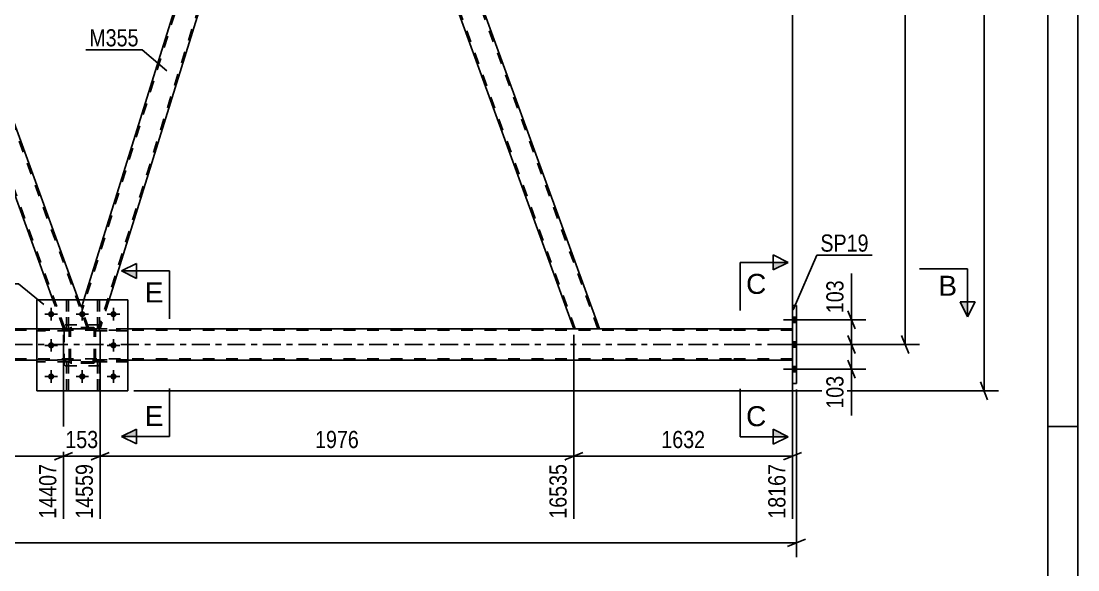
# Model space of a CAD drawing. Header units: millimetres. Extents: x 0 to 841, y 0 to 594.
# Drawn here: x 664.7 to 841, y 274 to 365.7 of the extents above; entities that cross this region are included whole.
import ezdxf

# ---------------------------------------------------------------- set-up
doc = ezdxf.new("R2010")
doc.units = ezdxf.units.MM
doc.linetypes.add('DXK_LINE_DOT2', pattern=[3.9198, 1.9599, -1.9599])
doc.linetypes.add('DXK_LINE_DOT3', pattern=[5.9187, 2.979, -0.9799, 0.9799, -0.9799])
doc.styles.add('Arial', font='ARIAL.TTF', dxfattribs={"height": 0.2})
doc.styles.add('Arial Narrow', font='ARIALN.TTF', dxfattribs={"height": 0.2})

# ---------------------------------------------------------------- blocks, each defined once
blk = doc.blocks.new('Unknown-318887959-1135')
at = {"color": 5, "linetype": 'Continuous'}
for p, q in [((841, 0), (841, 594)), ((836, 5), (836, 589)), ((841, 298), (836, 298))]:
    blk.add_line(p, q, dxfattribs=at)
blk = doc.blocks.new('Part-318887959-3950 - 3653')
at = {"color": 7, "linetype": 'DXK_LINE_DOT2'}
for p, q in [((682.51, 314.29), (677.11, 314.29)), ((677.11, 314.29), (677.11, 313.97)), ((677.11, 313.97), (682.51, 313.97)), ((677.71, 313.97), (677.71, 314.29)), ((682.51, 313.97), (682.51, 314.29))]:
    blk.add_line(p, q, dxfattribs=at)
blk = doc.blocks.new('Part-318887959-3908 - 3653')
at = {"color": 7, "linetype": 'DXK_LINE_DOT2'}
for p, q in [((672.71, 309.09), (667.31, 309.09)), ((667.31, 308.77), (667.31, 309.09)), ((672.71, 308.77), (667.31, 308.77)), ((672.11, 308.77), (672.11, 309.09)), ((672.71, 309.09), (672.71, 308.77))]:
    blk.add_line(p, q, dxfattribs=at)
blk = doc.blocks.new('Part-318887959-3865 - 3653')
at = {"color": 7, "linetype": 'DXK_LINE_DOT2'}
for p, q in [((682.51, 309.09), (677.11, 309.09)), ((677.11, 309.09), (677.11, 308.77)), ((677.11, 308.77), (682.51, 308.77)), ((677.71, 308.77), (677.71, 309.09)), ((682.51, 308.77), (682.51, 309.09))]:
    blk.add_line(p, q, dxfattribs=at)
blk = doc.blocks.new('Part-318887959-3870 - 3653')
at = {"color": 7, "linetype": 'DXK_LINE_DOT2'}
for p, q in [((711.32, 434.25), (674.9, 317.41)), ((711.07, 434.25), (713.25, 434.25)), ((713.4, 433.85), (713.25, 434.25)), ((714.2, 431.65), (677.63, 314.31)), ((675.19, 319.13), (674.77, 317.78)), ((679.38, 319.13), (677.88, 314.31)), ((676.03, 314.31), (674.77, 317.78)), ((677.88, 314.31), (676.03, 314.31))]:
    blk.add_line(p, q, dxfattribs=at)
at = {"color": 2, "linetype": 'Continuous'}
for p, q in [((711.07, 434.25), (675.19, 319.13)), ((714.34, 431.28), (713.4, 433.85)), ((714.34, 431.28), (679.38, 319.13))]:
    blk.add_line(p, q, dxfattribs=at)
blk = doc.blocks.new('Part-318887959-3880 - 3653')
at = {"color": 7, "linetype": 'DXK_LINE_DOT2'}
for p, q in [((717.51, 434.25), (713.25, 434.25)), ((714.34, 431.28), (713.25, 434.25)), ((757.16, 314.31), (713.51, 434.25)), ((760.91, 314.31), (717.26, 434.25)), ((717.66, 433.85), (717.51, 434.25)), ((761.17, 314.31), (756.91, 314.31))]:
    blk.add_line(p, q, dxfattribs=at)
at = {"color": 2, "linetype": 'Continuous'}
for p, q in [((761.17, 314.31), (717.66, 433.85)), ((756.91, 314.31), (714.34, 431.28))]:
    blk.add_line(p, q, dxfattribs=at)
blk = doc.blocks.new('Part-318887959-3907 - 3653')
at = {"color": 7, "linetype": 'DXK_LINE_DOT2'}
for p, q in [((677.47, 319.13), (677.47, 314.29)), ((677.79, 319.13), (677.47, 319.13)), ((677.79, 314.29), (677.79, 319.13)), ((677.47, 314.89), (677.79, 314.89)), ((677.47, 314.29), (677.79, 314.29))]:
    blk.add_line(p, q, dxfattribs=at)
blk = doc.blocks.new('Part-318887959-3909 - 3653')
at = {"color": 7, "linetype": 'DXK_LINE_DOT2'}
for p, q in [((672.71, 314.29), (667.31, 314.29)), ((667.31, 313.97), (667.31, 314.29)), ((672.71, 313.97), (667.31, 313.97)), ((672.11, 313.97), (672.11, 314.29)), ((672.71, 314.29), (672.71, 313.97))]:
    blk.add_line(p, q, dxfattribs=at)
blk = doc.blocks.new('Part-318887959-3914 - 3653')
at = {"color": 2, "linetype": 'Continuous'}
for p, q in [((794.05, 318.17), (793.41, 318.17)), ((793.41, 318.17), (793.41, 305.17)), ((794.05, 305.17), (794.05, 318.17)), ((794.05, 305.17), (793.41, 305.17))]:
    blk.add_line(p, q, dxfattribs=at)
blk = doc.blocks.new('Part-318887959-3916 - 3653')
at = {"color": 7, "linetype": 'DXK_LINE_DOT2'}
for p, q in [((677.91, 314.93), (671.91, 314.93)), ((671.91, 308.13), (671.91, 314.93)), ((677.91, 308.13), (677.91, 314.93)), ((677.91, 308.13), (671.91, 308.13))]:
    blk.add_line(p, q, dxfattribs=at)
blk = doc.blocks.new('Part-318887959-3917 - 3653')
at = {"color": 7, "linetype": 'DXK_LINE_DOT2'}
for p, q in [((677.91, 314.93), (671.91, 314.93)), ((671.91, 308.13), (671.91, 314.93)), ((677.91, 308.13), (677.91, 314.93)), ((677.91, 308.13), (671.91, 308.13))]:
    blk.add_line(p, q, dxfattribs=at)
blk = doc.blocks.new('Part-318887959-3918 - 3653')
at = {"color": 7, "linetype": 'DXK_LINE_DOT2'}
for p, q in [((672.71, 314.05), (672.75, 314.23)), ((672.75, 314.23), (672.71, 314.05)), ((672.71, 309.01), (672.71, 314.05)), ((672.95, 314.05), (672.97, 314.14)), ((672.95, 309.01), (672.95, 314.05)), ((672.97, 314.14), (673.02, 314.22)), ((673.01, 314.49), (673.19, 314.53)), ((673.19, 314.53), (673.01, 314.49)), ((673.02, 314.22), (673.1, 314.27)), ((673.1, 314.27), (673.19, 314.29)), ((676.63, 314.53), (673.19, 314.53)), ((673.19, 314.29), (676.63, 314.29)), ((676.63, 314.53), (676.82, 314.49)), ((676.82, 314.49), (676.63, 314.53)), ((676.63, 314.29), (676.73, 314.27)), ((676.73, 314.27), (676.8, 314.22)), ((676.8, 314.22), (676.86, 314.14)), ((676.86, 314.14), (676.87, 314.05)), ((676.87, 309.01), (676.87, 314.05)), ((677.08, 314.23), (677.11, 314.05)), ((677.11, 314.05), (677.08, 314.23)), ((677.11, 309.01), (677.11, 314.05)), ((672.75, 308.83), (672.71, 309.01)), ((672.71, 309.01), (672.75, 308.83)), ((672.97, 308.92), (672.95, 309.01)), ((673.02, 308.84), (672.97, 308.92)), ((673.19, 308.53), (673.01, 308.57)), ((673.01, 308.57), (673.19, 308.53)), ((673.1, 308.79), (673.02, 308.84)), ((673.19, 308.77), (673.1, 308.79)), ((676.63, 308.77), (673.19, 308.77)), ((676.63, 308.53), (673.19, 308.53)), ((676.73, 308.79), (676.63, 308.77)), ((676.82, 308.57), (676.63, 308.53)), ((676.63, 308.53), (676.82, 308.57)), ((676.8, 308.84), (676.73, 308.79)), ((676.86, 308.92), (676.8, 308.84)), ((676.87, 309.01), (676.86, 308.92)), ((677.11, 309.01), (677.08, 308.83)), ((677.08, 308.83), (677.11, 309.01))]:
    blk.add_line(p, q, dxfattribs=at)
at = {"color": 7, "linetype": 'DXK_LINE_DOT3'}
blk.add_line((674.91, 311.53), (674.91, 311.53), dxfattribs=at)
at = {"color": 7, "linetype": 'DXK_LINE_DOT2'}
for centre, start, end in [((673.19, 314.05), 112.5, 157.5), ((673.19, 314.05), 112.5, 157.5), ((676.63, 314.05), 22.5, 67.5), ((676.63, 314.05), 22.5, 67.5), ((673.19, 309.01), 202.5, 247.5), ((673.19, 309.01), 202.5, 247.5), ((676.63, 309.01), 292.5, 337.5), ((676.63, 309.01), 292.5, 337.5)]:
    blk.add_arc(centre, 0.48, start, end, dxfattribs=at)
blk = doc.blocks.new('Part-318887959-3937 - 3653')
at = {"color": 7, "linetype": 'DXK_LINE_DOT2'}
for p, q in [((677.47, 314.29), (677.47, 319.13)), ((677.47, 319.13), (677.79, 319.13)), ((677.79, 319.13), (677.79, 314.29)), ((677.47, 314.89), (677.79, 314.89)), ((677.79, 314.29), (677.47, 314.29))]:
    blk.add_line(p, q, dxfattribs=at)
blk = doc.blocks.new('Part-318887959-3940 - 3653')
at = {"color": 7, "linetype": 'DXK_LINE_DOT2'}
for p, q in [((672.27, 314.29), (672.27, 319.13)), ((672.27, 319.13), (672.59, 319.13)), ((672.59, 319.13), (672.59, 314.29)), ((672.27, 314.89), (672.59, 314.89)), ((672.59, 314.29), (672.27, 314.29))]:
    blk.add_line(p, q, dxfattribs=at)
blk = doc.blocks.new('Part-318887959-3944 - 3653')
at = {"color": 7, "linetype": 'DXK_LINE_DOT2'}
for p, q in [((672.71, 314.29), (667.31, 314.29)), ((667.31, 314.29), (667.31, 313.97)), ((672.71, 313.97), (667.31, 313.97)), ((672.11, 313.97), (672.11, 314.29)), ((672.71, 313.97), (672.71, 314.29))]:
    blk.add_line(p, q, dxfattribs=at)
blk = doc.blocks.new('Part-318887959-3949 - 3653')
at = {"color": 7, "linetype": 'DXK_LINE_DOT2'}
for p, q in [((632.38, 434.25), (628.12, 434.25)), ((629.2, 431.28), (628.12, 434.25)), ((672.03, 314.31), (628.38, 434.25)), ((675.78, 314.31), (632.12, 434.25)), ((671.78, 314.31), (670.02, 319.13)), ((676.03, 314.31), (674.28, 319.13)), ((676.03, 314.31), (671.78, 314.31))]:
    blk.add_line(p, q, dxfattribs=at)
at = {"color": 2, "linetype": 'Continuous'}
for p, q in [((674.28, 319.13), (632.38, 434.25)), ((670.02, 319.13), (629.2, 431.28))]:
    blk.add_line(p, q, dxfattribs=at)
blk = doc.blocks.new('Part-318887959-3953 - 3653')
at = {"color": 7, "linetype": 'DXK_LINE_DOT2'}
for p, q in [((677.79, 308.77), (677.47, 308.77)), ((677.47, 308.77), (677.47, 303.93)), ((677.79, 303.93), (677.79, 308.77)), ((677.47, 308.17), (677.79, 308.17)), ((677.47, 303.93), (677.79, 303.93))]:
    blk.add_line(p, q, dxfattribs=at)
blk = doc.blocks.new('Part-318887959-3956 - 3653')
at = {"color": 7, "linetype": 'DXK_LINE_DOT2'}
for p, q in [((672.27, 319.13), (672.27, 314.29)), ((672.59, 319.13), (672.27, 319.13)), ((672.59, 314.29), (672.59, 319.13)), ((672.27, 314.89), (672.59, 314.89)), ((672.27, 314.29), (672.59, 314.29))]:
    blk.add_line(p, q, dxfattribs=at)
blk = doc.blocks.new('Bolt-318887959-3957 - 3653')
at = {"linetype": 'Continuous'}
for points in [[(793.41, 316.21), (793.41, 315.33), (794.05, 315.33), (794.05, 316.21)], [(793.41, 316.21), (793.41, 315.33), (794.05, 315.33), (794.05, 316.21)], [(793.41, 316.21), (793.41, 315.33), (794.05, 315.33), (794.05, 316.21)], [(793.41, 312.11), (793.41, 311.23), (794.05, 311.23), (794.05, 312.11)], [(793.41, 312.11), (793.41, 311.23), (794.05, 311.23), (794.05, 312.11)], [(793.41, 308.01), (793.41, 307.13), (794.05, 307.13), (794.05, 308.01)], [(793.41, 308.01), (793.41, 307.13), (794.05, 307.13), (794.05, 308.01)], [(793.41, 308.01), (793.41, 307.13), (794.05, 307.13), (794.05, 308.01)]]:
    blk.add_hatch(color=1, dxfattribs=at).paths.add_polyline_path(points)
at = {"color": 1, "linetype": 'Continuous'}
for p, q in [((795.21, 315.77), (791.89, 315.77)), ((795.21, 315.77), (791.89, 315.77)), ((795.21, 315.77), (791.89, 315.77)), ((794.05, 316.21), (793.41, 316.21)), ((794.05, 316.21), (793.41, 316.21)), ((794.05, 316.21), (793.41, 316.21)), ((794.05, 315.33), (793.41, 315.33)), ((794.05, 315.33), (793.41, 315.33)), ((794.05, 315.33), (793.41, 315.33)), ((794.05, 312.11), (793.41, 312.11)), ((794.05, 312.11), (793.41, 312.11)), ((795.21, 311.67), (791.89, 311.67)), ((795.21, 311.67), (791.89, 311.67)), ((794.05, 311.23), (793.41, 311.23)), ((794.05, 311.23), (793.41, 311.23)), ((795.21, 307.57), (791.89, 307.57)), ((795.21, 307.57), (791.89, 307.57)), ((795.21, 307.57), (791.89, 307.57)), ((794.05, 308.01), (793.41, 308.01)), ((794.05, 308.01), (793.41, 308.01)), ((794.05, 308.01), (793.41, 308.01)), ((794.05, 307.13), (793.41, 307.13)), ((794.05, 307.13), (793.41, 307.13)), ((794.05, 307.13), (793.41, 307.13))]:
    blk.add_line(p, q, dxfattribs=at)
blk = doc.blocks.new('Part-318887959-3958 - 3653')
at = {"color": 7, "linetype": 'DXK_LINE_DOT2'}
for p, q in [((677.11, 313.97), (677.11, 314.29)), ((677.11, 314.29), (682.51, 314.29)), ((682.51, 313.97), (677.11, 313.97)), ((677.71, 313.97), (677.71, 314.29)), ((682.51, 314.29), (682.51, 313.97))]:
    blk.add_line(p, q, dxfattribs=at)
blk = doc.blocks.new('Part-318887959-3963 - 3653')
at = {"color": 2, "linetype": 'Continuous'}
for p, q in [((682.51, 319.13), (667.31, 319.13)), ((667.31, 303.93), (667.31, 319.13)), ((682.51, 303.93), (682.51, 319.13)), ((682.51, 303.93), (667.31, 303.93))]:
    blk.add_line(p, q, dxfattribs=at)
blk = doc.blocks.new('Part-318887959-3999 - 3653')
at = {"color": 7, "linetype": 'DXK_LINE_DOT2'}
for p, q in [((677.47, 303.93), (677.47, 308.77)), ((677.47, 308.77), (677.79, 308.77)), ((677.79, 308.77), (677.79, 303.93)), ((677.47, 308.17), (677.79, 308.17)), ((677.79, 303.93), (677.47, 303.93))]:
    blk.add_line(p, q, dxfattribs=at)
blk = doc.blocks.new('Part-318887959-4002 - 3653')
at = {"color": 7, "linetype": 'DXK_LINE_DOT2'}
for p, q in [((672.27, 303.93), (672.27, 308.77)), ((672.27, 308.77), (672.59, 308.77)), ((672.59, 308.77), (672.59, 303.93)), ((672.27, 308.17), (672.59, 308.17)), ((672.59, 303.93), (672.27, 303.93))]:
    blk.add_line(p, q, dxfattribs=at)
blk = doc.blocks.new('Part-318887959-4008 - 3653')
at = {"color": 7, "linetype": 'DXK_LINE_DOT2'}
for p, q in [((667.31, 319.13), (682.51, 319.13)), ((667.31, 319.13), (667.31, 303.93)), ((682.51, 319.13), (682.51, 303.93)), ((667.31, 303.93), (682.51, 303.93))]:
    blk.add_line(p, q, dxfattribs=at)
blk = doc.blocks.new('Part-318887959-4009 - 3653')
at = {"color": 7, "linetype": 'DXK_LINE_DOT2'}
for p, q in [((677.11, 308.77), (677.11, 309.09)), ((677.11, 309.09), (682.51, 309.09)), ((682.51, 308.77), (677.11, 308.77)), ((677.71, 308.77), (677.71, 309.09)), ((682.51, 309.09), (682.51, 308.77))]:
    blk.add_line(p, q, dxfattribs=at)
blk = doc.blocks.new('Part-318887959-4024 - 3653')
at = {"color": 7, "linetype": 'DXK_LINE_DOT2'}
for p, q in [((783.19, 314.07), (107.25, 314.07)), ((682.51, 314.31), (667.31, 314.31)), ((793.41, 314.07), (783.29, 314.07)), ((793.41, 314.31), (793.41, 309.03)), ((783.19, 309.27), (107.25, 309.27)), ((682.51, 309.03), (667.31, 309.03)), ((793.41, 309.27), (783.29, 309.27))]:
    blk.add_line(p, q, dxfattribs=at)
at = {"color": 2, "linetype": 'Continuous'}
for p, q in [((667.31, 314.31), (512.25, 314.31)), ((783.19, 314.31), (682.51, 314.31)), ((793.41, 314.31), (783.29, 314.31)), ((667.31, 309.03), (512.25, 309.03)), ((783.19, 309.03), (682.51, 309.03)), ((793.41, 309.03), (783.29, 309.03))]:
    blk.add_line(p, q, dxfattribs=at)
at = {"color": 7, "linetype": 'DXK_LINE_DOT3'}
for p, q in [((107.25, 311.67), (783.19, 311.67)), ((783.29, 311.67), (793.41, 311.67))]:
    blk.add_line(p, q, dxfattribs=at)
blk = doc.blocks.new('Part-318887959-4066 - 3653')
at = {"color": 7, "linetype": 'DXK_LINE_DOT2'}
for p, q in [((672.71, 314.05), (672.75, 314.23)), ((672.75, 314.23), (672.71, 314.05)), ((672.71, 309.01), (672.71, 314.05)), ((672.95, 314.05), (672.97, 314.14)), ((672.95, 309.01), (672.95, 314.05)), ((672.97, 314.14), (673.02, 314.22)), ((673.01, 314.49), (673.19, 314.53)), ((673.19, 314.53), (673.01, 314.49)), ((673.02, 314.22), (673.1, 314.27)), ((673.1, 314.27), (673.19, 314.29)), ((676.63, 314.53), (673.19, 314.53)), ((673.19, 314.29), (676.63, 314.29)), ((676.63, 314.53), (676.82, 314.49)), ((676.82, 314.49), (676.63, 314.53)), ((676.63, 314.29), (676.73, 314.27)), ((676.73, 314.27), (676.8, 314.22)), ((676.8, 314.22), (676.86, 314.14)), ((676.86, 314.14), (676.87, 314.05)), ((676.87, 309.01), (676.87, 314.05)), ((677.08, 314.23), (677.11, 314.05)), ((677.11, 314.05), (677.08, 314.23)), ((677.11, 309.01), (677.11, 314.05)), ((672.75, 308.83), (672.71, 309.01)), ((672.71, 309.01), (672.75, 308.83)), ((672.97, 308.92), (672.95, 309.01)), ((673.02, 308.84), (672.97, 308.92)), ((673.19, 308.53), (673.01, 308.57)), ((673.01, 308.57), (673.19, 308.53)), ((673.1, 308.79), (673.02, 308.84)), ((673.19, 308.77), (673.1, 308.79)), ((676.63, 308.77), (673.19, 308.77)), ((676.63, 308.53), (673.19, 308.53)), ((676.73, 308.79), (676.63, 308.77)), ((676.82, 308.57), (676.63, 308.53)), ((676.63, 308.53), (676.82, 308.57)), ((676.8, 308.84), (676.73, 308.79)), ((676.86, 308.92), (676.8, 308.84)), ((676.87, 309.01), (676.86, 308.92)), ((677.11, 309.01), (677.08, 308.83)), ((677.08, 308.83), (677.11, 309.01))]:
    blk.add_line(p, q, dxfattribs=at)
at = {"color": 7, "linetype": 'DXK_LINE_DOT3'}
blk.add_line((674.91, 311.53), (674.91, 311.53), dxfattribs=at)
at = {"color": 7, "linetype": 'DXK_LINE_DOT2'}
for centre, start, end in [((673.19, 314.05), 112.5, 157.5), ((673.19, 314.05), 112.5, 157.5), ((676.63, 314.05), 22.5, 67.5), ((676.63, 314.05), 22.5, 67.5), ((673.19, 309.01), 202.5, 247.5), ((673.19, 309.01), 202.5, 247.5), ((676.63, 309.01), 292.5, 337.5), ((676.63, 309.01), 292.5, 337.5)]:
    blk.add_arc(centre, 0.48, start, end, dxfattribs=at)
blk = doc.blocks.new('Bolt-318887959-4213 - 3653')
at = {"linetype": 'Continuous'}
for points in [[(670.23, 316.73, -1), (669.19, 316.73, -1)], [(675.43, 316.73, -1), (674.39, 316.73, -1)], [(680.63, 316.73, -1), (679.59, 316.73, -1)], [(670.23, 311.53, -1), (669.19, 311.53, -1)], [(680.63, 311.53, -1), (679.59, 311.53, -1)], [(670.23, 306.33, -1), (669.19, 306.33, -1)], [(675.43, 306.33, -1), (674.39, 306.33, -1)], [(680.63, 306.33, -1), (679.59, 306.33, -1)]]:
    blk.add_hatch(color=1, dxfattribs=at).paths.add_polyline_path(points)
at = {"color": 1, "linetype": 'Continuous'}
for p, q in [((669.71, 317.77), (669.71, 315.69)), ((674.91, 317.77), (674.91, 315.69)), ((680.11, 317.77), (680.11, 315.69)), ((670.75, 316.73), (668.67, 316.73)), ((675.95, 316.73), (673.87, 316.73)), ((681.15, 316.73), (679.07, 316.73)), ((669.71, 312.57), (669.71, 310.49)), ((680.11, 312.57), (680.11, 310.49)), ((670.75, 311.53), (668.67, 311.53)), ((681.15, 311.53), (679.07, 311.53)), ((669.71, 307.37), (669.71, 305.29)), ((674.91, 307.37), (674.91, 305.29)), ((680.11, 307.37), (680.11, 305.29)), ((670.75, 306.33), (668.67, 306.33)), ((675.95, 306.33), (673.87, 306.33)), ((681.15, 306.33), (679.07, 306.33))]:
    blk.add_line(p, q, dxfattribs=at)
blk = doc.blocks.new('Part-318887959-4098 - 3653')
at = {"color": 7, "linetype": 'DXK_LINE_DOT2'}
for p, q in [((672.71, 309.09), (667.31, 309.09)), ((667.31, 309.09), (667.31, 308.77)), ((672.71, 308.77), (667.31, 308.77)), ((672.11, 308.77), (672.11, 309.09)), ((672.71, 308.77), (672.71, 309.09))]:
    blk.add_line(p, q, dxfattribs=at)
blk = doc.blocks.new('Part-318887959-4212 - 3653')
at = {"color": 7, "linetype": 'DXK_LINE_DOT2'}
for p, q in [((672.59, 308.77), (672.27, 308.77)), ((672.27, 308.77), (672.27, 303.93)), ((672.59, 303.93), (672.59, 308.77)), ((672.27, 308.17), (672.59, 308.17)), ((672.27, 303.93), (672.59, 303.93))]:
    blk.add_line(p, q, dxfattribs=at)
blk = doc.blocks.new('Bolt-318887959-4214 - 3653')
at = {"color": 1, "linetype": 'Continuous'}
for p, q in [((669.71, 317.77), (669.71, 317.08)), ((674.91, 317.77), (674.91, 317.08)), ((680.11, 317.77), (680.11, 317.08)), ((668.67, 316.73), (669.37, 316.73)), ((669.71, 315.69), (669.71, 316.38)), ((670.75, 316.73), (670.06, 316.73)), ((673.87, 316.73), (674.57, 316.73)), ((674.91, 315.69), (674.91, 316.38)), ((675.95, 316.73), (675.26, 316.73)), ((679.07, 316.73), (679.77, 316.73)), ((680.11, 315.69), (680.11, 316.38)), ((681.15, 316.73), (680.46, 316.73)), ((669.71, 312.57), (669.71, 311.88)), ((680.11, 312.57), (680.11, 311.88)), ((668.67, 311.53), (669.37, 311.53)), ((669.71, 310.49), (669.71, 311.18)), ((670.75, 311.53), (670.06, 311.53)), ((679.07, 311.53), (679.77, 311.53)), ((680.11, 310.49), (680.11, 311.18)), ((681.15, 311.53), (680.46, 311.53)), ((669.71, 307.37), (669.71, 306.68)), ((674.91, 307.37), (674.91, 306.68)), ((680.11, 307.37), (680.11, 306.68)), ((668.67, 306.33), (669.37, 306.33)), ((669.71, 305.29), (669.71, 305.98)), ((670.75, 306.33), (670.06, 306.33)), ((673.87, 306.33), (674.57, 306.33)), ((674.91, 305.29), (674.91, 305.98)), ((675.95, 306.33), (675.26, 306.33)), ((679.07, 306.33), (679.77, 306.33)), ((680.11, 305.29), (680.11, 305.98)), ((681.15, 306.33), (680.46, 306.33))]:
    blk.add_line(p, q, dxfattribs=at)
blk = doc.blocks.new('StraightDimension-318887959-4581 - 3653')
at = {"color": 7, "linetype": 'Continuous'}
for p, q in [((592.74, 313.31), (592.74, 282.59)), ((671.78, 313.31), (671.78, 282.59)), ((594.24, 293.63), (591.24, 292.43)), ((592.74, 293.03), (671.78, 293.03)), ((670.28, 292.43), (673.28, 293.63))]:
    blk.add_line(p, q, dxfattribs=at)
at = {"color": 0}
blk.add_wipeout([(636.52, 293.78), (636.52, 297.98), (628, 297.98), (628, 293.78)], dxfattribs=at)
at = {"color": 0, "linetype": 'Continuous'}
blk.add_wipeout([(671.18, 292.33), (666.98, 292.33), (666.98, 281.99), (671.18, 281.99)], dxfattribs=at)
at = {"color": 3, "style": 'Arial Narrow'}
blk.add_text('1976', height=2.863, dxfattribs=at).set_placement((628.6, 294.38))
at = {"color": 3, "linetype": 'Continuous', "style": 'Arial Narrow'}
blk.add_text('14407', height=2.863, rotation=90.0002, dxfattribs=at).set_placement((670.58, 282.59))
blk = doc.blocks.new('StraightDimension-318887959-5003 - 3653')
at = {"color": 7, "linetype": 'Continuous'}
for p, q in [((825.95, 446.83), (824.75, 449.83)), ((769.67, 448.33), (827.75, 448.33)), ((825.35, 303.93), (825.35, 448.33)), ((824.75, 305.43), (825.95, 302.43)), ((683.51, 303.93), (827.75, 303.93))]:
    blk.add_line(p, q, dxfattribs=at)
at = {"color": 0}
blk.add_wipeout([(824.6, 380.39), (820.4, 380.39), (820.4, 371.88), (824.6, 371.88)], dxfattribs=at)
at = {"color": 3, "style": 'Arial Narrow'}
blk.add_text('3610', height=2.863, rotation=90.0002, dxfattribs=at).set_placement((824, 372.48))
blk = doc.blocks.new('StraightDimension-318887959-5301 - 3653')
at = {"color": 7, "linetype": 'Continuous'}
for p, q in [((802.65, 313.17), (803.85, 310.17)), ((795.05, 311.67), (805.65, 311.67)), ((803.25, 307.57), (803.25, 311.67)), ((803.85, 306.07), (802.65, 309.07)), ((795.05, 307.57), (805.65, 307.57))]:
    blk.add_line(p, q, dxfattribs=at)
at = {"color": 0}
blk.add_wipeout([(802.5, 307.05), (798.3, 307.05), (798.3, 300.36), (802.5, 300.36)], dxfattribs=at)
at = {"color": 7, "linetype": 'Continuous'}
blk.add_line((803.25, 307.57), (803.25, 299.84), dxfattribs=at)
blk.add_line((803.25, 307.57), (803.25, 299.84), dxfattribs=at)
at = {"color": 3, "style": 'Arial Narrow'}
blk.add_text('103', height=2.863, rotation=90.0002, dxfattribs=at).set_placement((801.9, 300.96))
blk = doc.blocks.new('StraightDimension-318887959-4595 - 3653')
at = {"color": 7, "linetype": 'Continuous'}
for p, q in [((671.78, 313.31), (671.78, 282.59)), ((677.88, 313.31), (677.88, 282.59)), ((670.28, 292.43), (673.28, 293.63)), ((671.78, 293.03), (677.88, 293.03)), ((679.38, 293.63), (676.38, 292.43))]:
    blk.add_line(p, q, dxfattribs=at)
at = {"color": 0}
blk.add_wipeout([(678.17, 293.78), (678.17, 297.98), (671.48, 297.98), (671.48, 293.78)], dxfattribs=at)
at = {"color": 0, "linetype": 'Continuous'}
blk.add_wipeout([(677.28, 292.33), (673.08, 292.33), (673.08, 281.99), (677.28, 281.99)], dxfattribs=at)
at = {"color": 3, "style": 'Arial Narrow'}
blk.add_text('153', height=2.863, dxfattribs=at).set_placement((672.08, 294.38))
at = {"color": 3, "linetype": 'Continuous', "style": 'Arial Narrow'}
blk.add_text('14559', height=2.863, rotation=90.0002, dxfattribs=at).set_placement((676.68, 282.59))
blk = doc.blocks.new('StraightDimension-318887959-5293 - 3653')
at = {"color": 7, "linetype": 'Continuous'}
for p, q in [((795.05, 315.77), (805.65, 315.77)), ((802.65, 317.27), (803.85, 314.27)), ((803.25, 311.67), (803.25, 315.77)), ((803.85, 310.17), (802.65, 313.17)), ((795.05, 311.67), (805.65, 311.67))]:
    blk.add_line(p, q, dxfattribs=at)
at = {"color": 0}
blk.add_wipeout([(802.5, 322.98), (798.3, 322.98), (798.3, 316.3), (802.5, 316.3)], dxfattribs=at)
at = {"color": 7, "linetype": 'Continuous'}
blk.add_line((803.25, 315.77), (803.25, 323.51), dxfattribs=at)
blk.add_line((803.25, 315.77), (803.25, 323.51), dxfattribs=at)
at = {"color": 3, "style": 'Arial Narrow'}
blk.add_text('103', height=2.863, rotation=90.0002, dxfattribs=at).set_placement((801.9, 316.9))
blk = doc.blocks.new('StraightDimension-318887959-5404 - 3653')
at = {"color": 7, "linetype": 'Continuous'}
for p, q in [((771.79, 433.25), (771.79, 371.51)), ((793.41, 315.31), (793.41, 376.76)), ((773.29, 374.51), (770.29, 373.31)), ((771.79, 373.91), (793.41, 373.91)), ((791.91, 373.31), (794.91, 374.51))]:
    blk.add_line(p, q, dxfattribs=at)
at = {"color": 0}
blk.add_wipeout([(786.86, 374.66), (786.86, 378.86), (778.35, 378.86), (778.35, 374.66)], dxfattribs=at)
at = {"color": 3, "style": 'Arial Narrow'}
blk.add_text('1259', height=2.863, dxfattribs=at).set_placement((778.95, 375.26))
blk = doc.blocks.new('StraightDimension-318887959-4239 - 3653')
at = {"color": 7, "linetype": 'Continuous'}
for p, q in [((812.79, 435.39), (811.59, 438.39)), ((773.43, 436.89), (814.59, 436.89)), ((812.19, 311.67), (812.19, 436.89)), ((811.59, 313.17), (812.79, 310.17)), ((795.05, 311.67), (814.59, 311.67))]:
    blk.add_line(p, q, dxfattribs=at)
at = {"color": 0}
blk.add_wipeout([(811.44, 378.54), (807.24, 378.54), (807.24, 370.03), (811.44, 370.03)], dxfattribs=at)
at = {"color": 3, "style": 'Arial Narrow'}
blk.add_text('3131', height=2.863, rotation=90.0002, dxfattribs=at).set_placement((810.84, 370.63))
blk = doc.blocks.new('StraightDimension-318887959-4609 - 3653')
at = {"color": 7, "linetype": 'Continuous'}
for p, q in [((677.88, 313.31), (677.88, 282.59)), ((756.91, 313.31), (756.91, 282.59)), ((679.38, 293.63), (676.38, 292.43)), ((677.88, 293.03), (756.91, 293.03)), ((755.41, 292.43), (758.41, 293.63))]:
    blk.add_line(p, q, dxfattribs=at)
at = {"color": 0}
blk.add_wipeout([(721.65, 293.78), (721.65, 297.98), (713.14, 297.98), (713.14, 293.78)], dxfattribs=at)
at = {"color": 0, "linetype": 'Continuous'}
blk.add_wipeout([(756.31, 292.33), (752.11, 292.33), (752.11, 281.99), (756.31, 281.99)], dxfattribs=at)
at = {"color": 3, "style": 'Arial Narrow'}
blk.add_text('1976', height=2.863, dxfattribs=at).set_placement((713.74, 294.38))
at = {"color": 3, "linetype": 'Continuous', "style": 'Arial Narrow'}
blk.add_text('16535', height=2.863, rotation=90.0002, dxfattribs=at).set_placement((755.71, 282.59))
blk = doc.blocks.new('StraightDimension-318887959-4623 - 3653')
at = {"color": 7, "linetype": 'Continuous'}
for p, q in [((756.91, 313.31), (756.91, 282.59)), ((793.41, 308.03), (793.41, 282.59)), ((758.41, 293.63), (755.41, 292.43)), ((756.91, 293.03), (793.41, 293.03)), ((791.91, 292.43), (794.91, 293.63))]:
    blk.add_line(p, q, dxfattribs=at)
at = {"color": 0}
blk.add_wipeout([(779.42, 293.78), (779.42, 297.98), (770.91, 297.98), (770.91, 293.78)], dxfattribs=at)
at = {"color": 0, "linetype": 'Continuous'}
blk.add_wipeout([(792.81, 292.33), (788.61, 292.33), (788.61, 281.99), (792.81, 281.99)], dxfattribs=at)
at = {"color": 3, "style": 'Arial Narrow'}
blk.add_text('1632', height=2.863, dxfattribs=at).set_placement((771.51, 294.38))
at = {"color": 3, "linetype": 'Continuous', "style": 'Arial Narrow'}
blk.add_text('18167', height=2.863, rotation=90.0002, dxfattribs=at).set_placement((792.21, 282.59))
blk = doc.blocks.new('StraightDimension-318887959-4667 - 3653')
at = {"color": 7, "linetype": 'Continuous'}
for p, q in [((794.05, 304.17), (794.05, 276.17)), ((55.52, 278.57), (794.05, 278.57)), ((792.55, 277.97), (795.55, 279.17))]:
    blk.add_line(p, q, dxfattribs=at)
blk = doc.blocks.new('Mark-318887959-3910 - 3653')
at = {"color": 0}
blk.add_wipeout([(806.09, 327.17), (806.09, 330.17), (798.05, 330.17), (798.05, 327.17)], dxfattribs=at)
blk.add_wipeout([(806.09, 327.17), (806.09, 330.17), (798.05, 330.17), (798.05, 327.17)], dxfattribs=at)
at = {"color": 30, "linetype": 'Continuous'}
for p, q in [((793.53, 317.47), (797.45, 326.57)), ((797.45, 326.57), (806.69, 326.57))]:
    blk.add_line(p, q, dxfattribs=at)
at = {"color": 3, "style": 'Arial Narrow'}
blk.add_text('SP19', height=2.863, dxfattribs=at).set_placement((798.05, 327.17))
blk = doc.blocks.new('Mark-318887959-3866 - 3653')
at = {"color": 0}
blk.add_wipeout([(684.3, 361.44), (684.3, 364.44), (676.08, 364.44), (676.08, 361.44)], dxfattribs=at)
blk.add_wipeout([(684.3, 361.44), (684.3, 364.44), (676.08, 364.44), (676.08, 361.44)], dxfattribs=at)
at = {"color": 30, "linetype": 'Continuous'}
for p in [(675.48, 360.84), (689.02, 357.37)]:
    blk.add_line(p, (684.9, 360.84), dxfattribs=at)
at = {"color": 3, "style": 'Arial Narrow'}
blk.add_text('M355', height=2.863, dxfattribs=at).set_placement((676.08, 361.44))
blk = doc.blocks.new('Mark-318887959-3959 - 3653')
at = {"color": 0}
blk.add_wipeout([(663.68, 322.39), (663.68, 325.39), (655.64, 325.39), (655.64, 322.39)], dxfattribs=at)
blk.add_wipeout([(663.68, 322.39), (663.68, 325.39), (655.64, 325.39), (655.64, 322.39)], dxfattribs=at)
at = {"color": 30, "linetype": 'Continuous'}
for p in [(655.04, 321.79), (668.47, 318.33)]:
    blk.add_line(p, (664.28, 321.79), dxfattribs=at)
at = {"color": 3, "style": 'Arial Narrow'}
blk.add_text('SP20', height=2.863, dxfattribs=at).set_placement((655.64, 322.39))
blk = doc.blocks.new('SectionMark-318887959-5432 - 3653')
at = {"linetype": 'Continuous'}
for points in [[(683.94, 323.94), (683.94, 322.69), (681.44, 323.94)], [(683.94, 297.56), (683.94, 296.31), (681.44, 296.31)]]:
    blk.add_hatch(color=6, dxfattribs=at).paths.add_polyline_path(points)
at = {"color": 6, "linetype": 'Continuous'}
for p, q in [((681.44, 323.94), (683.94, 325.19)), ((683.94, 322.69), (683.94, 325.19)), ((689.44, 323.94), (681.44, 323.94)), ((681.44, 323.94), (683.94, 322.69)), ((689.44, 323.94), (689.44, 315.94)), ((689.44, 296.31), (689.44, 304.31)), ((681.44, 296.31), (683.94, 297.56)), ((689.44, 296.31), (681.44, 296.31)), ((683.94, 295.06), (681.44, 296.31)), ((683.94, 297.56), (683.94, 295.06))]:
    blk.add_line(p, q, dxfattribs=at)
at = {"color": 0, "linetype": 'Continuous'}
for points in [[(688.44, 318.69), (688.44, 322.19), (685.33, 322.19), (685.33, 318.69)], [(688.44, 298.06), (688.44, 301.56), (685.33, 301.56), (685.33, 298.06)]]:
    blk.add_wipeout(points, dxfattribs=at)
at = {"color": 3, "linetype": 'Continuous', "style": 'Arial'}
for p in [(685.33, 318.69), (685.33, 298.06)]:
    blk.add_text('E', height=3.34, dxfattribs=at).set_placement(p)
blk = doc.blocks.new('SectionMark-318887959-5422 - 3653')
at = {"linetype": 'Continuous'}
for points in [[(790.15, 324.12), (790.15, 325.37), (792.65, 325.37)], [(790.15, 296.28), (790.15, 297.53), (792.65, 296.28)]]:
    blk.add_hatch(color=6, dxfattribs=at).paths.add_polyline_path(points)
at = {"color": 6, "linetype": 'Continuous'}
for p, q in [((790.15, 324.12), (790.15, 326.62)), ((790.15, 326.62), (792.65, 325.37)), ((784.65, 325.37), (784.65, 317.37)), ((784.65, 325.37), (792.65, 325.37)), ((792.65, 325.37), (790.15, 324.12)), ((784.65, 296.28), (784.65, 304.28)), ((784.65, 296.28), (792.65, 296.28)), ((792.65, 296.28), (790.15, 297.53)), ((790.15, 297.53), (790.15, 295.03)), ((792.65, 296.28), (790.15, 295.03))]:
    blk.add_line(p, q, dxfattribs=at)
at = {"color": 0, "linetype": 'Continuous'}
for points in [[(789.02, 320.12), (789.02, 323.62), (785.65, 323.62), (785.65, 320.12)], [(789.02, 298.03), (789.02, 301.53), (785.65, 301.53), (785.65, 298.03)]]:
    blk.add_wipeout(points, dxfattribs=at)
at = {"color": 3, "linetype": 'Continuous', "style": 'Arial'}
for p in [(785.65, 320.12), (785.65, 298.03)]:
    blk.add_text('C', height=3.34, dxfattribs=at).set_placement(p)
blk = doc.blocks.new('SectionMark-318887959-5426 - 3653')
at = {"linetype": 'Continuous'}
blk.add_hatch(color=6, dxfattribs=at).paths.add_polyline_path([(821.34, 318.81), (822.59, 318.81), (822.59, 316.31)])
at = {"color": 6, "linetype": 'Continuous'}
for p, q in [((822.59, 324.31), (814.59, 324.31)), ((822.59, 324.31), (822.59, 316.31)), ((821.34, 318.81), (823.84, 318.81)), ((822.59, 316.31), (821.34, 318.81)), ((823.84, 318.81), (822.59, 316.31))]:
    blk.add_line(p, q, dxfattribs=at)
at = {"color": 0, "linetype": 'Continuous'}
blk.add_wipeout([(820.84, 319.81), (820.84, 323.31), (817.73, 323.31), (817.73, 319.81)], dxfattribs=at)
at = {"color": 3, "linetype": 'Continuous', "style": 'Arial'}
blk.add_text('B', height=3.34, dxfattribs=at).set_placement((817.73, 319.81))

msp = doc.modelspace()

# ---------------------------------------------------------------- block references
for name in ['Unknown-318887959-1135', 'Part-318887959-3949 - 3653', 'Part-318887959-3870 - 3653', 'Part-318887959-3880 - 3653', 'Part-318887959-3963 - 3653', 'Part-318887959-4008 - 3653', 'Part-318887959-3940 - 3653', 'Part-318887959-3956 - 3653', 'Part-318887959-3907 - 3653', 'Part-318887959-3937 - 3653', 'Bolt-318887959-4213 - 3653', 'Bolt-318887959-4214 - 3653', 'Part-318887959-3914 - 3653', 'Bolt-318887959-3957 - 3653', 'Part-318887959-4024 - 3653', 'Part-318887959-3909 - 3653', 'Part-318887959-3944 - 3653', 'Part-318887959-3916 - 3653', 'Part-318887959-3917 - 3653', 'Part-318887959-3918 - 3653', 'Part-318887959-4066 - 3653', 'Part-318887959-3950 - 3653', 'Part-318887959-3958 - 3653', 'Part-318887959-3908 - 3653', 'Part-318887959-4098 - 3653', 'Part-318887959-4002 - 3653', 'Part-318887959-4212 - 3653', 'Part-318887959-3865 - 3653', 'Part-318887959-4009 - 3653', 'Part-318887959-3953 - 3653', 'Part-318887959-3999 - 3653']:
    msp.add_blockref(name, (0, 0))

# ---------------------------------------------------------------- next in the draw order: block references
for name in ['StraightDimension-318887959-5003 - 3653', 'StraightDimension-318887959-4581 - 3653']:
    msp.add_blockref(name, (0, 0))

# ---------------------------------------------------------------- next in the draw order: block references
for name in ['StraightDimension-318887959-4595 - 3653', 'StraightDimension-318887959-5301 - 3653']:
    msp.add_blockref(name, (0, 0))

# ---------------------------------------------------------------- next in the draw order: block references
for name in ['StraightDimension-318887959-5293 - 3653', 'StraightDimension-318887959-4609 - 3653']:
    msp.add_blockref(name, (0, 0))

# ---------------------------------------------------------------- next in the draw order: block references
msp.add_blockref('StraightDimension-318887959-5404 - 3653', (0, 0))

# ---------------------------------------------------------------- next in the draw order: block references
msp.add_blockref('StraightDimension-318887959-4239 - 3653', (0, 0))

# ---------------------------------------------------------------- next in the draw order: block references
msp.add_blockref('StraightDimension-318887959-4623 - 3653', (0, 0))

# ---------------------------------------------------------------- next in the draw order: block references
msp.add_blockref('StraightDimension-318887959-4667 - 3653', (0, 0))

# ---------------------------------------------------------------- next in the draw order: block references
for name in ['Mark-318887959-3866 - 3653', 'Mark-318887959-3910 - 3653', 'Mark-318887959-3959 - 3653', 'SectionMark-318887959-5432 - 3653']:
    msp.add_blockref(name, (0, 0))

# ---------------------------------------------------------------- next in the draw order: block references
msp.add_blockref('SectionMark-318887959-5422 - 3653', (0, 0))

# ---------------------------------------------------------------- next in the draw order: block references
msp.add_blockref('SectionMark-318887959-5426 - 3653', (0, 0))

doc.saveas('drawing.dxf')
